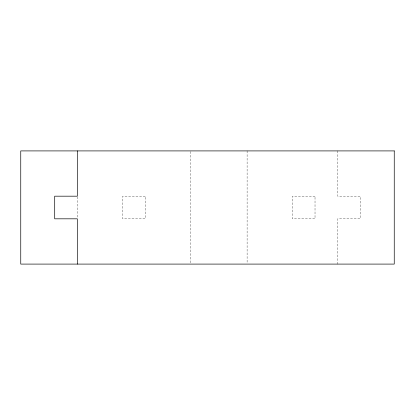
<?xml version="1.0" encoding="UTF-8"?>
<svg xmlns="http://www.w3.org/2000/svg" width="415" height="415" viewBox="0 0 415 415"><rect width="100%" height="100%" fill="white"/><g stroke="black" fill="none" stroke-linecap="round" stroke-linejoin="round"><path stroke-width="0.31" stroke-dasharray="2.08 1.56" d="M337.66 150.91L337.66 196.181L360.298 196.181L360.298 218.819L337.66 218.819L337.66 264.09M247.112 150.91L247.112 263.442M190.521 151.558L190.521 263.442M77.34 196.829L77.34 218.171M145.25 196.181L122.612 196.181L122.612 218.819L145.25 218.819L145.25 196.181M315.021 196.181L292.388 196.181L292.388 218.819L315.021 218.819L315.021 196.181"/><path stroke-width="0.62" d="M77.34 150.91L77.34 196.181L54.702 196.181L54.702 218.819L77.34 218.819L77.34 264.09M394.25 150.91L20.75 150.91L20.75 264.09L394.25 264.09L394.25 150.91"/></g></svg>
